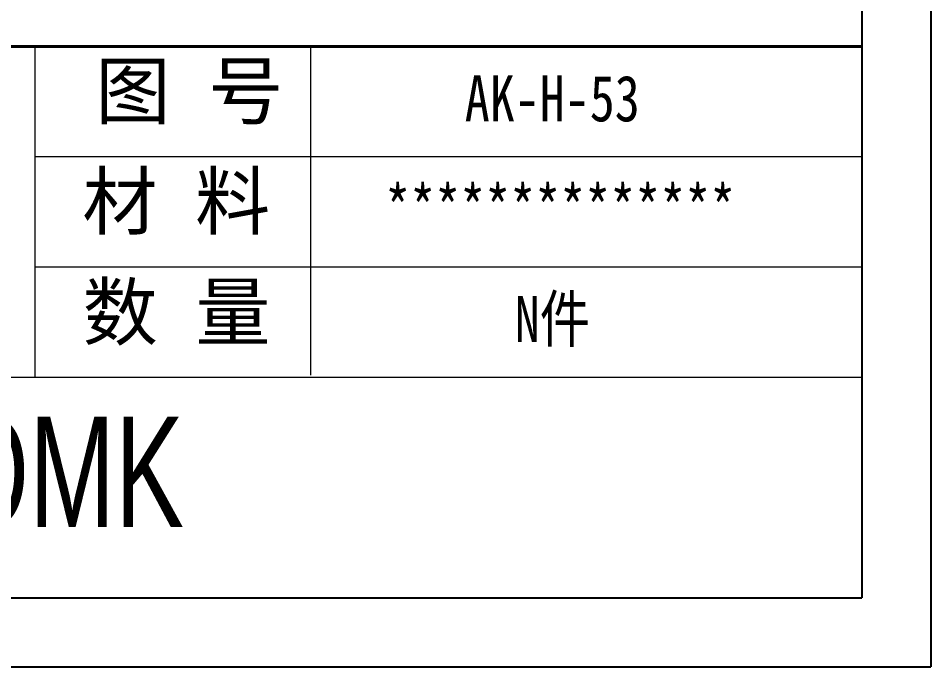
# Model space of a CAD drawing. Header units: inches. Extents: x 2021 to 3023, y 1089 to 1338.
# Drawn here: x 2294.5 to 2373, y 1088.5 to 1144.3 of the extents above; entities that cross this region are included whole.
import ezdxf

# ---------------------------------------------------------------- set-up
doc = ezdxf.new("R2010")
doc.units = ezdxf.units.IN
doc.layers.add('文字', color=81, linetype='Continuous')
doc.layers.add('粗实线', color=7, linetype='Continuous', lineweight=30)
doc.layers.add('细实线', color=3, linetype='Continuous', lineweight=9)
doc.styles.get("Standard").update_dxf_attribs({"font": 'txt', "bigfont": 'gbcbig.shx'})
doc.styles.add('宋体', font='', dxfattribs={"width": 0.8, "height": 3.5})
doc.styles.add('长仿宋', font='', dxfattribs={"width": 0.7, "height": 4})
doc.styles.get('宋体').set_extended_font_data('SimSun')
doc.styles.get('长仿宋').set_extended_font_data('SimSun')

msp = doc.modelspace()

# ---------------------------------------------------------------- linework, layer by layer
for p, q in [((2373.001, 1337.69), (2373.001, 1088.511)), ((2367.068, 1331.757), (2367.068, 1094.444)), ((2029.711, 1094.444), (2367.068, 1094.444)), ((2020.592, 1088.511), (2373.001, 1088.511))]:
    msp.add_line(p, q)
at = {"layer": '粗实线', "color": 7, "lineweight": 40}
msp.add_line((2367.068, 1141.907), (2224.681, 1141.907), dxfattribs=at)
at = {"layer": '细实线', "color": 7}
for p, q in [((2295.874, 1141.907), (2295.874, 1113.429)), ((2319.606, 1141.907), (2319.606, 1113.629)), ((2367.068, 1132.414), (2295.874, 1132.414)), ((2367.068, 1122.922), (2295.874, 1122.922)), ((2367.068, 1113.429), (2153.487, 1113.429))]:
    msp.add_line(p, q, dxfattribs=at)

# ---------------------------------------------------------------- texts
at = {"layer": '文字', "color": 0, "char_height": 3.55969, "width": 41.15403, "attachment_point": 1, "style": '宋体'}
for s, insert in [('{\\H1.111x;AK-H-53}', (2332.887, 1139.427)), ('{\\H1.111x;**************}', (2326.04, 1129.935)), ('{\\H1.111x;N件}', (2337.193, 1120.442))]:
    msp.add_mtext(s, dxfattribs=dict(at, insert=insert))
at = {"layer": '粗实线', "insert": (2277.12, 1110.03), "char_height": 9.49251, "width": 106.4491, "attachment_point": 1, "style": '长仿宋'}
msp.add_mtext('{\\fSTXinwei|b0|i0|c134|p2;SZOMK}', dxfattribs=at)
at = {"layer": '细实线', "color": 7, "char_height": 4.74625, "attachment_point": 1}
for s, insert, width in [('{\\fSimSun|b0|i0|c134|p54;图 号}', (2301.093, 1140.466), 23.73127), ('{\\fSimSun|b0|i0|c134|p54;材 料   }', (2299.968, 1130.973), 23.73127), ('{\\fSimSun|b0|i0|c134|p54;数 量}', (2299.991, 1121.434), 21.44418)]:
    msp.add_mtext(s, dxfattribs=dict(at, insert=insert, width=width))

doc.saveas('drawing.dxf')
